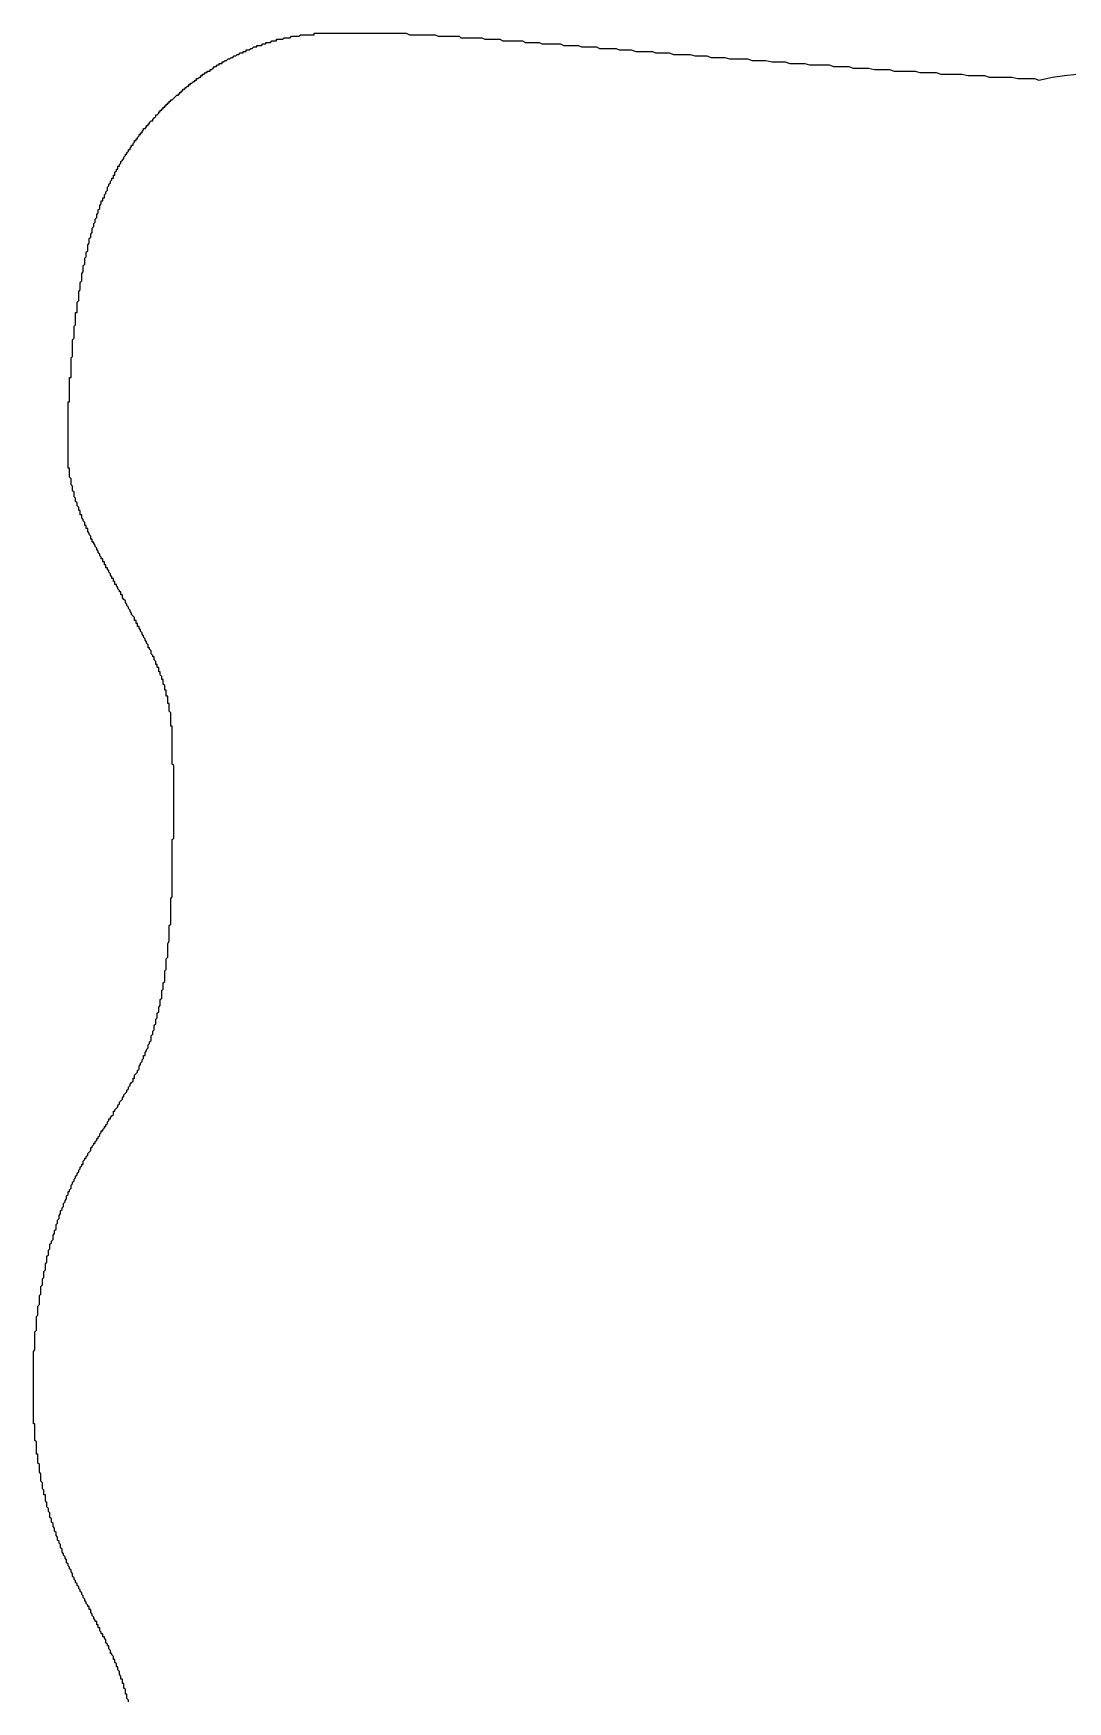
# Model space of a CAD drawing. Header units: millimetres. Extents: x 35 to 605, y 64 to 964.
# Drawn here: x 303.66 to 310.51, y 618.26 to 629.31 of the extents above; entities that cross this region are included whole.
import ezdxf

# ---------------------------------------------------------------- set-up
doc = ezdxf.new("R2010")
doc.units = ezdxf.units.MM

msp = doc.modelspace()

# ---------------------------------------------------------------- linework, layer by layer
for points in [[(304.287, 618.258, 0), (304.287, 618.268, 0), (304.277, 618.278, 0), (304.277, 618.278, 0), (304.277, 618.288, 0), (304.277, 618.288, 0), (304.277, 618.298, 0), (304.277, 618.308, 0), (304.267, 618.308, 0), (304.267, 618.318, 0), (304.267, 618.328, 0), (304.267, 618.328, 0), (304.267, 618.338, 0), (304.257, 618.348, 0), (304.257, 618.348, 0), (304.257, 618.358, 0), (304.257, 618.358, 0), (304.257, 618.368, 0), (304.257, 618.378, 0), (304.247, 618.378, 0), (304.247, 618.388, 0), (304.247, 618.398, 0), (304.247, 618.398, 0), (304.247, 618.408, 0), (304.237, 618.408, 0), (304.237, 618.418, 0), (304.237, 618.428, 0), (304.237, 618.428, 0), (304.227, 618.438, 0), (304.227, 618.438, 0), (304.227, 618.448, 0), (304.227, 618.458, 0), (304.227, 618.458, 0), (304.217, 618.468, 0), (304.217, 618.478, 0), (304.217, 618.478, 0), (304.217, 618.488, 0), (304.207, 618.488, 0), (304.207, 618.498, 0), (304.207, 618.508, 0), (304.207, 618.508, 0), (304.197, 618.518, 0), (304.197, 618.518, 0), (304.197, 618.528, 0), (304.197, 618.538, 0), (304.187, 618.538, 0), (304.187, 618.548, 0), (304.187, 618.548, 0), (304.187, 618.558, 0), (304.177, 618.568, 0), (304.177, 618.568, 0), (304.177, 618.578, 0), (304.167, 618.578, 0), (304.167, 618.588, 0), (304.167, 618.598, 0), (304.167, 618.598, 0), (304.157, 618.608, 0), (304.157, 618.608, 0), (304.157, 618.618, 0), (304.157, 618.628, 0), (304.147, 618.628, 0), (304.147, 618.638, 0), (304.147, 618.638, 0), (304.137, 618.648, 0), (304.137, 618.658, 0), (304.137, 618.658, 0), (304.137, 618.668, 0), (304.127, 618.678, 0), (304.127, 618.678, 0), (304.127, 618.688, 0), (304.117, 618.688, 0), (304.117, 618.698, 0), (304.117, 618.708, 0), (304.107, 618.708, 0), (304.107, 618.718, 0), (304.107, 618.718, 0), (304.097, 618.728, 0), (304.097, 618.738, 0), (304.097, 618.738, 0), (304.097, 618.748, 0), (304.087, 618.748, 0), (304.087, 618.758, 0), (304.087, 618.768, 0), (304.077, 618.768, 0), (304.077, 618.778, 0), (304.077, 618.788, 0), (304.067, 618.788, 0), (304.067, 618.798, 0), (304.067, 618.798, 0), (304.057, 618.808, 0), (304.057, 618.818, 0), (304.057, 618.818, 0), (304.047, 618.828, 0), (304.047, 618.838, 0), (304.047, 618.838, 0), (304.037, 618.848, 0), (304.037, 618.848, 0), (304.037, 618.858, 0), (304.037, 618.868, 0), (304.027, 618.868, 0), (304.027, 618.878, 0), (304.027, 618.888, 0), (304.017, 618.888, 0), (304.017, 618.898, 0), (304.017, 618.898, 0), (304.007, 618.908, 0), (304.007, 618.918, 0), (304.007, 618.918, 0), (303.997, 618.928, 0), (303.997, 618.938, 0), (303.997, 618.938, 0), (303.987, 618.948, 0), (303.987, 618.958, 0), (303.987, 618.958, 0), (303.977, 618.968, 0), (303.977, 618.978, 0), (303.977, 618.978, 0), (303.967, 618.988, 0), (303.967, 618.988, 0), (303.967, 618.998, 0), (303.957, 619.008, 0), (303.957, 619.008, 0), (303.957, 619.018, 0), (303.947, 619.028, 0), (303.947, 619.028, 0), (303.947, 619.038, 0), (303.937, 619.048, 0), (303.937, 619.048, 0), (303.937, 619.058, 0), (303.927, 619.068, 0), (303.927, 619.068, 0), (303.927, 619.078, 0), (303.917, 619.088, 0), (303.917, 619.088, 0), (303.917, 619.098, 0), (303.917, 619.108, 0), (303.907, 619.118, 0), (303.907, 619.118, 0), (303.907, 619.128, 0), (303.897, 619.138, 0), (303.897, 619.138, 0), (303.897, 619.148, 0), (303.887, 619.158, 0), (303.887, 619.158, 0), (303.887, 619.168, 0), (303.877, 619.178, 0), (303.877, 619.178, 0), (303.877, 619.188, 0), (303.877, 619.198, 0), (303.867, 619.208, 0), (303.867, 619.208, 0), (303.867, 619.218, 0), (303.857, 619.228, 0), (303.857, 619.228, 0), (303.857, 619.238, 0), (303.847, 619.248, 0), (303.847, 619.258, 0), (303.847, 619.258, 0), (303.847, 619.268, 0), (303.837, 619.278, 0), (303.837, 619.278, 0), (303.837, 619.288, 0), (303.837, 619.298, 0), (303.827, 619.308, 0), (303.827, 619.308, 0), (303.827, 619.318, 0), (303.817, 619.328, 0), (303.817, 619.338, 0), (303.817, 619.338, 0), (303.817, 619.348, 0), (303.807, 619.358, 0), (303.807, 619.368, 0), (303.807, 619.368, 0), (303.807, 619.378, 0), (303.797, 619.388, 0), (303.797, 619.388, 0), (303.797, 619.398, 0), (303.797, 619.408, 0), (303.787, 619.418, 0), (303.787, 619.418, 0), (303.787, 619.428, 0), (303.787, 619.438, 0), (303.777, 619.448, 0), (303.777, 619.448, 0), (303.777, 619.458, 0), (303.777, 619.468, 0), (303.767, 619.478, 0), (303.767, 619.488, 0), (303.767, 619.488, 0), (303.767, 619.498, 0), (303.767, 619.508, 0), (303.757, 619.518, 0), (303.757, 619.518, 0), (303.757, 619.528, 0), (303.757, 619.538, 0), (303.747, 619.548, 0), (303.747, 619.548, 0), (303.747, 619.558, 0), (303.747, 619.568, 0), (303.747, 619.578, 0), (303.737, 619.588, 0), (303.737, 619.588, 0), (303.737, 619.598, 0), (303.737, 619.608, 0), (303.737, 619.618, 0), (303.737, 619.628, 0), (303.727, 619.628, 0), (303.727, 619.638, 0), (303.727, 619.648, 0), (303.727, 619.658, 0), (303.727, 619.658, 0), (303.717, 619.668, 0), (303.717, 619.678, 0), (303.717, 619.688, 0), (303.717, 619.698, 0), (303.717, 619.708, 0), (303.717, 619.708, 0), (303.707, 619.718, 0), (303.707, 619.728, 0), (303.707, 619.738, 0), (303.707, 619.748, 0), (303.707, 619.748, 0), (303.707, 619.758, 0), (303.707, 619.768, 0), (303.697, 619.778, 0), (303.697, 619.788, 0), (303.697, 619.788, 0), (303.697, 619.798, 0), (303.697, 619.808, 0), (303.697, 619.818, 0), (303.697, 619.828, 0), (303.687, 619.838, 0), (303.687, 619.838, 0), (303.687, 619.848, 0), (303.687, 619.858, 0), (303.687, 619.868, 0), (303.687, 619.878, 0), (303.687, 619.888, 0), (303.687, 619.898, 0), (303.677, 619.898, 0), (303.677, 619.908, 0), (303.677, 619.918, 0), (303.677, 619.928, 0), (303.677, 619.938, 0), (303.677, 619.948, 0), (303.677, 619.958, 0), (303.677, 619.958, 0), (303.677, 619.968, 0), (303.677, 619.978, 0), (303.667, 619.988, 0), (303.667, 619.998, 0), (303.667, 620.008, 0), (303.667, 620.018, 0), (303.667, 620.018, 0), (303.667, 620.028, 0), (303.667, 620.038, 0), (303.667, 620.048, 0), (303.667, 620.058, 0), (303.667, 620.068, 0), (303.667, 620.078, 0), (303.667, 620.088, 0), (303.667, 620.098, 0), (303.657, 620.098, 0), (303.657, 620.108, 0), (303.657, 620.118, 0), (303.657, 620.128, 0), (303.657, 620.138, 0), (303.657, 620.148, 0), (303.657, 620.158, 0), (303.657, 620.168, 0), (303.657, 620.178, 0), (303.657, 620.188, 0), (303.657, 620.188, 0), (303.657, 620.198, 0), (303.657, 620.208, 0), (303.657, 620.218, 0), (303.657, 620.228, 0), (303.657, 620.238, 0), (303.657, 620.248, 0), (303.657, 620.258, 0), (303.657, 620.268, 0), (303.657, 620.278, 0), (303.657, 620.288, 0), (303.657, 620.298, 0), (303.657, 620.308, 0), (303.657, 620.318, 0), (303.657, 620.318, 0), (303.657, 620.328, 0), (303.657, 620.338, 0), (303.657, 620.348, 0), (303.657, 620.358, 0), (303.657, 620.368, 0), (303.657, 620.378, 0), (303.657, 620.388, 0), (303.657, 620.398, 0), (303.657, 620.408, 0), (303.657, 620.418, 0), (303.657, 620.428, 0), (303.657, 620.438, 0), (303.657, 620.448, 0), (303.657, 620.458, 0), (303.657, 620.468, 0), (303.657, 620.478, 0), (303.657, 620.488, 0), (303.657, 620.498, 0), (303.657, 620.508, 0), (303.657, 620.518, 0), (303.657, 620.528, 0), (303.657, 620.538, 0), (303.657, 620.548, 0), (303.657, 620.558, 0), (303.657, 620.568, 0), (303.657, 620.578, 0), (303.667, 620.588, 0), (303.667, 620.598, 0), (303.667, 620.608, 0), (303.667, 620.618, 0), (303.667, 620.628, 0), (303.667, 620.638, 0), (303.667, 620.648, 0), (303.667, 620.658, 0), (303.667, 620.668, 0), (303.667, 620.678, 0), (303.667, 620.688, 0), (303.667, 620.698, 0), (303.667, 620.708, 0), (303.677, 620.718, 0), (303.677, 620.728, 0), (303.677, 620.738, 0), (303.677, 620.748, 0), (303.677, 620.758, 0), (303.677, 620.768, 0), (303.677, 620.778, 0), (303.677, 620.788, 0), (303.677, 620.798, 0), (303.677, 620.808, 0), (303.687, 620.818, 0), (303.687, 620.828, 0), (303.687, 620.838, 0), (303.687, 620.848, 0), (303.687, 620.858, 0), (303.687, 620.868, 0), (303.687, 620.878, 0), (303.697, 620.888, 0), (303.697, 620.898, 0), (303.697, 620.908, 0), (303.697, 620.918, 0), (303.697, 620.928, 0), (303.697, 620.938, 0), (303.697, 620.948, 0), (303.707, 620.958, 0), (303.707, 620.968, 0), (303.707, 620.978, 0), (303.707, 620.988, 0), (303.707, 620.998, 0), (303.707, 621.008, 0), (303.717, 621.018, 0), (303.717, 621.028, 0), (303.717, 621.038, 0), (303.717, 621.048, 0), (303.717, 621.058, 0), (303.727, 621.068, 0), (303.727, 621.078, 0), (303.727, 621.088, 0), (303.727, 621.098, 0), (303.727, 621.108, 0), (303.737, 621.118, 0), (303.737, 621.128, 0), (303.737, 621.138, 0), (303.737, 621.148, 0), (303.737, 621.158, 0), (303.747, 621.168, 0), (303.747, 621.178, 0), (303.747, 621.188, 0), (303.747, 621.198, 0), (303.747, 621.208, 0), (303.757, 621.218, 0), (303.757, 621.228, 0), (303.757, 621.238, 0), (303.757, 621.248, 0), (303.767, 621.258, 0), (303.767, 621.268, 0), (303.767, 621.278, 0), (303.767, 621.288, 0), (303.777, 621.298, 0), (303.777, 621.308, 0), (303.777, 621.308, 0), (303.787, 621.318, 0), (303.787, 621.328, 0), (303.787, 621.338, 0), (303.787, 621.348, 0), (303.797, 621.358, 0), (303.797, 621.368, 0), (303.797, 621.378, 0), (303.807, 621.388, 0), (303.807, 621.398, 0), (303.807, 621.408, 0), (303.807, 621.418, 0), (303.817, 621.428, 0), (303.817, 621.438, 0), (303.817, 621.448, 0), (303.827, 621.458, 0), (303.827, 621.468, 0), (303.827, 621.478, 0), (303.837, 621.488, 0), (303.837, 621.498, 0), (303.837, 621.508, 0), (303.847, 621.518, 0), (303.847, 621.528, 0), (303.847, 621.528, 0), (303.857, 621.538, 0), (303.857, 621.548, 0), (303.857, 621.558, 0), (303.867, 621.568, 0), (303.867, 621.578, 0), (303.877, 621.588, 0), (303.877, 621.598, 0), (303.877, 621.608, 0), (303.887, 621.618, 0), (303.887, 621.628, 0), (303.887, 621.638, 0), (303.897, 621.638, 0), (303.897, 621.648, 0), (303.907, 621.658, 0), (303.907, 621.668, 0), (303.907, 621.678, 0), (303.917, 621.688, 0), (303.917, 621.698, 0), (303.927, 621.708, 0), (303.927, 621.718, 0), (303.927, 621.718, 0), (303.937, 621.728, 0), (303.937, 621.738, 0), (303.947, 621.748, 0), (303.947, 621.758, 0), (303.957, 621.768, 0), (303.957, 621.768, 0), (303.957, 621.778, 0), (303.967, 621.788, 0), (303.967, 621.798, 0), (303.977, 621.808, 0), (303.977, 621.818, 0), (303.987, 621.818, 0), (303.987, 621.828, 0), (303.987, 621.838, 0), (303.997, 621.848, 0), (303.997, 621.858, 0), (304.007, 621.858, 0), (304.007, 621.868, 0), (304.017, 621.878, 0), (304.017, 621.888, 0), (304.027, 621.898, 0), (304.027, 621.898, 0), (304.037, 621.908, 0), (304.037, 621.918, 0), (304.037, 621.928, 0), (304.047, 621.928, 0), (304.047, 621.938, 0), (304.057, 621.948, 0), (304.057, 621.958, 0), (304.067, 621.958, 0), (304.067, 621.968, 0), (304.077, 621.978, 0), (304.077, 621.988, 0), (304.087, 621.988, 0), (304.087, 621.998, 0), (304.097, 622.008, 0), (304.097, 622.018, 0), (304.097, 622.018, 0), (304.107, 622.028, 0), (304.107, 622.038, 0), (304.117, 622.038, 0), (304.117, 622.048, 0), (304.127, 622.058, 0), (304.127, 622.068, 0), (304.137, 622.068, 0), (304.137, 622.078, 0), (304.147, 622.088, 0), (304.147, 622.098, 0), (304.147, 622.098, 0), (304.157, 622.108, 0), (304.157, 622.118, 0), (304.167, 622.118, 0), (304.167, 622.128, 0), (304.177, 622.138, 0), (304.177, 622.138, 0), (304.187, 622.148, 0), (304.187, 622.158, 0), (304.187, 622.168, 0), (304.197, 622.168, 0), (304.197, 622.178, 0), (304.207, 622.188, 0), (304.207, 622.188, 0), (304.217, 622.198, 0), (304.217, 622.208, 0), (304.227, 622.218, 0), (304.227, 622.218, 0), (304.227, 622.228, 0), (304.237, 622.238, 0), (304.237, 622.238, 0), (304.247, 622.248, 0), (304.247, 622.258, 0), (304.247, 622.258, 0), (304.257, 622.268, 0), (304.257, 622.278, 0), (304.267, 622.288, 0), (304.267, 622.288, 0), (304.277, 622.298, 0), (304.277, 622.308, 0), (304.277, 622.308, 0), (304.287, 622.318, 0), (304.287, 622.328, 0), (304.297, 622.338, 0), (304.297, 622.338, 0), (304.297, 622.348, 0), (304.307, 622.358, 0), (304.307, 622.358, 0), (304.317, 622.368, 0), (304.317, 622.378, 0), (304.317, 622.388, 0), (304.327, 622.388, 0), (304.327, 622.398, 0), (304.327, 622.408, 0), (304.337, 622.418, 0), (304.337, 622.418, 0), (304.347, 622.428, 0), (304.347, 622.438, 0), (304.347, 622.438, 0), (304.357, 622.448, 0), (304.357, 622.458, 0), (304.357, 622.468, 0), (304.367, 622.478, 0), (304.367, 622.478, 0), (304.367, 622.488, 0), (304.377, 622.498, 0), (304.377, 622.508, 0), (304.377, 622.508, 0), (304.387, 622.518, 0), (304.387, 622.528, 0), (304.387, 622.538, 0), (304.397, 622.538, 0), (304.397, 622.548, 0), (304.397, 622.558, 0), (304.407, 622.568, 0), (304.407, 622.578, 0), (304.407, 622.578, 0), (304.417, 622.588, 0), (304.417, 622.598, 0), (304.417, 622.608, 0), (304.427, 622.618, 0), (304.427, 622.628, 0), (304.427, 622.628, 0), (304.437, 622.638, 0), (304.437, 622.648, 0), (304.437, 622.658, 0), (304.437, 622.668, 0), (304.447, 622.678, 0), (304.447, 622.688, 0), (304.447, 622.688, 0), (304.447, 622.698, 0), (304.457, 622.708, 0), (304.457, 622.718, 0), (304.457, 622.728, 0), (304.457, 622.738, 0), (304.467, 622.748, 0), (304.467, 622.758, 0), (304.467, 622.768, 0), (304.467, 622.778, 0), (304.477, 622.788, 0), (304.477, 622.798, 0), (304.477, 622.808, 0), (304.477, 622.818, 0), (304.487, 622.828, 0), (304.487, 622.838, 0), (304.487, 622.848, 0), (304.487, 622.858, 0), (304.497, 622.868, 0), (304.497, 622.878, 0), (304.497, 622.888, 0), (304.497, 622.898, 0), (304.497, 622.908, 0), (304.507, 622.918, 0), (304.507, 622.928, 0), (304.507, 622.938, 0), (304.507, 622.948, 0), (304.507, 622.958, 0), (304.507, 622.968, 0), (304.517, 622.978, 0), (304.517, 622.988, 0), (304.517, 622.998, 0), (304.517, 623.008, 0), (304.517, 623.018, 0), (304.527, 623.028, 0), (304.527, 623.038, 0), (304.527, 623.058, 0), (304.527, 623.068, 0), (304.527, 623.078, 0), (304.527, 623.088, 0), (304.527, 623.098, 0), (304.537, 623.108, 0), (304.537, 623.118, 0), (304.537, 623.128, 0), (304.537, 623.148, 0), (304.537, 623.158, 0), (304.537, 623.168, 0), (304.537, 623.178, 0), (304.547, 623.188, 0), (304.547, 623.198, 0), (304.547, 623.208, 0), (304.547, 623.228, 0), (304.547, 623.238, 0), (304.547, 623.248, 0), (304.547, 623.258, 0), (304.547, 623.268, 0), (304.547, 623.278, 0), (304.557, 623.298, 0), (304.557, 623.308, 0), (304.557, 623.318, 0), (304.557, 623.328, 0), (304.557, 623.338, 0), (304.557, 623.348, 0), (304.557, 623.368, 0), (304.557, 623.378, 0), (304.557, 623.388, 0), (304.557, 623.398, 0), (304.567, 623.408, 0), (304.567, 623.418, 0), (304.567, 623.438, 0), (304.567, 623.448, 0), (304.567, 623.458, 0), (304.567, 623.468, 0), (304.567, 623.478, 0), (304.567, 623.498, 0), (304.567, 623.508, 0), (304.567, 623.518, 0), (304.567, 623.528, 0), (304.567, 623.538, 0), (304.567, 623.558, 0), (304.567, 623.568, 0), (304.567, 623.578, 0), (304.577, 623.588, 0), (304.577, 623.598, 0), (304.577, 623.608, 0), (304.577, 623.628, 0), (304.577, 623.638, 0), (304.577, 623.648, 0), (304.577, 623.658, 0), (304.577, 623.668, 0), (304.577, 623.688, 0), (304.577, 623.698, 0), (304.577, 623.708, 0), (304.577, 623.718, 0), (304.577, 623.728, 0), (304.577, 623.738, 0), (304.577, 623.758, 0), (304.577, 623.768, 0), (304.577, 623.778, 0), (304.577, 623.788, 0), (304.577, 623.798, 0), (304.577, 623.808, 0), (304.577, 623.818, 0), (304.577, 623.838, 0), (304.577, 623.848, 0), (304.577, 623.858, 0), (304.577, 623.868, 0), (304.577, 623.878, 0), (304.577, 623.888, 0), (304.577, 623.898, 0), (304.577, 623.918, 0), (304.577, 623.928, 0), (304.577, 623.938, 0), (304.577, 623.948, 0), (304.577, 623.958, 0), (304.577, 623.968, 0), (304.587, 623.978, 0), (304.587, 623.988, 0), (304.587, 623.998, 0), (304.587, 624.018, 0), (304.587, 624.028, 0), (304.587, 624.038, 0), (304.587, 624.048, 0), (304.587, 624.058, 0), (304.587, 624.068, 0), (304.587, 624.078, 0), (304.587, 624.088, 0), (304.587, 624.098, 0), (304.587, 624.108, 0), (304.587, 624.118, 0), (304.587, 624.128, 0), (304.587, 624.138, 0), (304.587, 624.148, 0), (304.587, 624.158, 0), (304.587, 624.168, 0), (304.587, 624.178, 0), (304.587, 624.188, 0), (304.587, 624.198, 0), (304.587, 624.208, 0), (304.587, 624.218, 0), (304.587, 624.228, 0), (304.587, 624.238, 0), (304.587, 624.248, 0), (304.587, 624.258, 0), (304.587, 624.268, 0), (304.587, 624.278, 0), (304.587, 624.288, 0), (304.587, 624.298, 0), (304.587, 624.308, 0), (304.587, 624.318, 0), (304.587, 624.318, 0), (304.587, 624.328, 0), (304.587, 624.338, 0), (304.587, 624.348, 0), (304.587, 624.358, 0), (304.587, 624.368, 0), (304.587, 624.378, 0), (304.587, 624.388, 0), (304.587, 624.388, 0), (304.587, 624.398, 0), (304.587, 624.408, 0), (304.587, 624.418, 0), (304.587, 624.428, 0), (304.587, 624.428, 0), (304.587, 624.438, 0), (304.587, 624.448, 0), (304.587, 624.458, 0), (304.577, 624.468, 0), (304.577, 624.468, 0), (304.577, 624.478, 0), (304.577, 624.488, 0), (304.577, 624.498, 0), (304.577, 624.498, 0), (304.577, 624.508, 0), (304.577, 624.518, 0), (304.577, 624.528, 0), (304.577, 624.528, 0), (304.577, 624.538, 0), (304.577, 624.548, 0), (304.577, 624.558, 0), (304.577, 624.558, 0), (304.577, 624.568, 0), (304.577, 624.578, 0), (304.577, 624.578, 0), (304.577, 624.588, 0), (304.577, 624.598, 0), (304.577, 624.598, 0), (304.577, 624.608, 0), (304.577, 624.618, 0), (304.577, 624.618, 0), (304.577, 624.628, 0), (304.577, 624.638, 0), (304.577, 624.638, 0), (304.577, 624.648, 0), (304.577, 624.648, 0), (304.577, 624.658, 0), (304.577, 624.668, 0), (304.577, 624.668, 0), (304.577, 624.678, 0), (304.577, 624.688, 0), (304.577, 624.688, 0), (304.577, 624.698, 0), (304.577, 624.698, 0), (304.577, 624.708, 0), (304.577, 624.718, 0), (304.567, 624.718, 0), (304.567, 624.728, 0), (304.567, 624.728, 0), (304.567, 624.738, 0), (304.567, 624.738, 0), (304.567, 624.748, 0), (304.567, 624.758, 0), (304.567, 624.758, 0), (304.567, 624.768, 0), (304.567, 624.768, 0), (304.567, 624.778, 0), (304.567, 624.778, 0), (304.567, 624.788, 0), (304.567, 624.788, 0), (304.567, 624.798, 0), (304.567, 624.808, 0), (304.567, 624.808, 0), (304.557, 624.818, 0), (304.557, 624.818, 0), (304.557, 624.828, 0), (304.557, 624.828, 0), (304.557, 624.838, 0), (304.557, 624.838, 0), (304.557, 624.848, 0), (304.557, 624.848, 0), (304.557, 624.858, 0), (304.557, 624.858, 0), (304.557, 624.868, 0), (304.547, 624.868, 0), (304.547, 624.878, 0), (304.547, 624.878, 0), (304.547, 624.888, 0), (304.547, 624.888, 0), (304.547, 624.898, 0), (304.547, 624.898, 0), (304.547, 624.908, 0), (304.547, 624.908, 0), (304.547, 624.918, 0), (304.537, 624.918, 0), (304.537, 624.928, 0), (304.537, 624.928, 0), (304.537, 624.938, 0), (304.537, 624.938, 0), (304.537, 624.948, 0), (304.537, 624.948, 0), (304.537, 624.958, 0), (304.527, 624.958, 0), (304.527, 624.968, 0), (304.527, 624.968, 0), (304.527, 624.978, 0), (304.527, 624.978, 0), (304.527, 624.988, 0), (304.527, 624.988, 0), (304.517, 624.998, 0), (304.517, 624.998, 0), (304.517, 625.008, 0), (304.517, 625.008, 0), (304.517, 625.018, 0), (304.517, 625.028, 0), (304.507, 625.028, 0), (304.507, 625.038, 0), (304.507, 625.038, 0), (304.507, 625.048, 0), (304.507, 625.048, 0), (304.497, 625.058, 0), (304.497, 625.058, 0), (304.497, 625.068, 0), (304.497, 625.068, 0), (304.497, 625.078, 0), (304.487, 625.078, 0), (304.487, 625.088, 0), (304.487, 625.088, 0), (304.487, 625.098, 0), (304.487, 625.108, 0), (304.477, 625.108, 0), (304.477, 625.118, 0), (304.477, 625.118, 0), (304.477, 625.128, 0), (304.467, 625.128, 0), (304.467, 625.138, 0), (304.467, 625.148, 0), (304.467, 625.148, 0), (304.457, 625.158, 0), (304.457, 625.158, 0), (304.457, 625.168, 0), (304.457, 625.178, 0), (304.447, 625.178, 0), (304.447, 625.188, 0), (304.447, 625.188, 0), (304.437, 625.198, 0), (304.437, 625.208, 0), (304.437, 625.208, 0), (304.437, 625.218, 0), (304.427, 625.228, 0), (304.427, 625.228, 0), (304.427, 625.238, 0), (304.417, 625.238, 0), (304.417, 625.248, 0), (304.417, 625.258, 0), (304.417, 625.258, 0), (304.407, 625.268, 0), (304.407, 625.278, 0), (304.407, 625.278, 0), (304.397, 625.288, 0), (304.397, 625.298, 0), (304.397, 625.298, 0), (304.387, 625.308, 0), (304.387, 625.318, 0), (304.387, 625.318, 0), (304.377, 625.328, 0), (304.377, 625.338, 0), (304.377, 625.338, 0), (304.367, 625.348, 0), (304.367, 625.358, 0), (304.367, 625.358, 0), (304.357, 625.368, 0), (304.357, 625.378, 0), (304.347, 625.378, 0), (304.347, 625.388, 0), (304.347, 625.398, 0), (304.337, 625.398, 0), (304.337, 625.408, 0), (304.337, 625.418, 0), (304.327, 625.418, 0), (304.327, 625.428, 0), (304.327, 625.438, 0), (304.317, 625.448, 0), (304.317, 625.448, 0), (304.307, 625.458, 0), (304.307, 625.468, 0), (304.307, 625.468, 0), (304.297, 625.478, 0), (304.297, 625.488, 0), (304.297, 625.488, 0), (304.287, 625.498, 0), (304.287, 625.508, 0), (304.277, 625.518, 0), (304.277, 625.518, 0), (304.277, 625.528, 0), (304.267, 625.538, 0), (304.267, 625.538, 0), (304.267, 625.548, 0), (304.257, 625.558, 0), (304.257, 625.558, 0), (304.247, 625.568, 0), (304.247, 625.578, 0), (304.247, 625.588, 0), (304.237, 625.588, 0), (304.237, 625.598, 0), (304.237, 625.608, 0), (304.227, 625.608, 0), (304.227, 625.618, 0), (304.217, 625.628, 0), (304.217, 625.628, 0), (304.217, 625.638, 0), (304.207, 625.648, 0), (304.207, 625.658, 0), (304.197, 625.658, 0), (304.197, 625.668, 0), (304.197, 625.678, 0), (304.187, 625.678, 0), (304.187, 625.688, 0), (304.187, 625.698, 0), (304.177, 625.698, 0), (304.177, 625.708, 0), (304.167, 625.718, 0), (304.167, 625.718, 0), (304.167, 625.728, 0), (304.157, 625.738, 0), (304.157, 625.738, 0), (304.157, 625.748, 0), (304.147, 625.758, 0), (304.147, 625.768, 0), (304.137, 625.768, 0), (304.137, 625.778, 0), (304.137, 625.788, 0), (304.127, 625.788, 0), (304.127, 625.798, 0), (304.127, 625.808, 0), (304.117, 625.808, 0), (304.117, 625.818, 0), (304.117, 625.828, 0), (304.107, 625.828, 0), (304.107, 625.838, 0), (304.097, 625.848, 0), (304.097, 625.848, 0), (304.097, 625.858, 0), (304.087, 625.868, 0), (304.087, 625.868, 0), (304.087, 625.878, 0), (304.077, 625.888, 0), (304.077, 625.888, 0), (304.077, 625.898, 0), (304.067, 625.908, 0), (304.067, 625.908, 0), (304.067, 625.918, 0), (304.057, 625.928, 0), (304.057, 625.928, 0), (304.057, 625.938, 0), (304.047, 625.938, 0), (304.047, 625.948, 0), (304.047, 625.958, 0), (304.037, 625.958, 0), (304.037, 625.968, 0), (304.037, 625.978, 0), (304.037, 625.978, 0), (304.027, 625.988, 0), (304.027, 625.998, 0), (304.027, 625.998, 0), (304.017, 626.008, 0), (304.017, 626.008, 0), (304.017, 626.018, 0), (304.017, 626.028, 0), (304.007, 626.028, 0), (304.007, 626.038, 0), (304.007, 626.048, 0), (303.997, 626.048, 0), (303.997, 626.058, 0), (303.997, 626.058, 0), (303.997, 626.068, 0), (303.987, 626.078, 0), (303.987, 626.078, 0), (303.987, 626.088, 0), (303.987, 626.088, 0), (303.977, 626.098, 0), (303.977, 626.108, 0), (303.977, 626.108, 0), (303.977, 626.118, 0), (303.967, 626.118, 0), (303.967, 626.128, 0), (303.967, 626.138, 0), (303.967, 626.138, 0), (303.967, 626.148, 0), (303.957, 626.148, 0), (303.957, 626.158, 0), (303.957, 626.158, 0), (303.957, 626.168, 0), (303.947, 626.178, 0), (303.947, 626.178, 0), (303.947, 626.188, 0), (303.947, 626.188, 0), (303.947, 626.198, 0), (303.947, 626.198, 0), (303.937, 626.208, 0), (303.937, 626.218, 0), (303.937, 626.218, 0), (303.937, 626.228, 0), (303.937, 626.228, 0), (303.927, 626.238, 0), (303.927, 626.238, 0), (303.927, 626.248, 0), (303.927, 626.258, 0), (303.927, 626.258, 0), (303.927, 626.268, 0), (303.927, 626.268, 0), (303.917, 626.278, 0), (303.917, 626.278, 0), (303.917, 626.288, 0), (303.917, 626.288, 0), (303.917, 626.298, 0), (303.917, 626.308, 0), (303.917, 626.308, 0), (303.907, 626.318, 0), (303.907, 626.318, 0), (303.907, 626.328, 0), (303.907, 626.328, 0), (303.907, 626.338, 0), (303.907, 626.338, 0), (303.907, 626.348, 0), (303.907, 626.358, 0), (303.907, 626.358, 0), (303.897, 626.368, 0), (303.897, 626.368, 0), (303.897, 626.378, 0), (303.897, 626.378, 0), (303.897, 626.388, 0), (303.897, 626.388, 0), (303.897, 626.398, 0), (303.897, 626.408, 0), (303.897, 626.408, 0), (303.897, 626.418, 0), (303.897, 626.418, 0), (303.897, 626.428, 0), (303.887, 626.428, 0), (303.887, 626.438, 0), (303.887, 626.438, 0), (303.887, 626.448, 0), (303.887, 626.448, 0), (303.887, 626.458, 0), (303.887, 626.468, 0), (303.887, 626.468, 0), (303.887, 626.478, 0), (303.887, 626.478, 0), (303.887, 626.488, 0), (303.887, 626.488, 0), (303.887, 626.498, 0), (303.887, 626.498, 0), (303.887, 626.508, 0), (303.887, 626.518, 0), (303.887, 626.518, 0), (303.887, 626.528, 0), (303.887, 626.528, 0), (303.887, 626.538, 0), (303.887, 626.538, 0), (303.887, 626.548, 0), (303.887, 626.548, 0), (303.887, 626.558, 0), (303.887, 626.568, 0), (303.887, 626.568, 0), (303.887, 626.578, 0), (303.887, 626.578, 0), (303.887, 626.588, 0), (303.887, 626.588, 0), (303.887, 626.598, 0), (303.887, 626.598, 0), (303.887, 626.608, 0), (303.887, 626.618, 0), (303.887, 626.618, 0), (303.887, 626.628, 0), (303.887, 626.628, 0), (303.887, 626.638, 0), (303.887, 626.638, 0), (303.887, 626.648, 0), (303.887, 626.658, 0), (303.887, 626.658, 0), (303.887, 626.668, 0), (303.887, 626.668, 0), (303.887, 626.678, 0), (303.887, 626.678, 0), (303.887, 626.688, 0), (303.887, 626.698, 0), (303.887, 626.698, 0), (303.887, 626.708, 0), (303.887, 626.708, 0), (303.887, 626.718, 0), (303.887, 626.728, 0), (303.887, 626.728, 0), (303.887, 626.738, 0), (303.887, 626.738, 0), (303.887, 626.748, 0), (303.887, 626.758, 0), (303.887, 626.758, 0), (303.887, 626.768, 0), (303.887, 626.778, 0), (303.887, 626.778, 0), (303.887, 626.788, 0), (303.887, 626.788, 0), (303.887, 626.798, 0), (303.887, 626.808, 0), (303.887, 626.808, 0), (303.887, 626.818, 0), (303.887, 626.828, 0), (303.887, 626.828, 0), (303.887, 626.838, 0), (303.887, 626.848, 0), (303.887, 626.848, 0), (303.887, 626.858, 0), (303.887, 626.868, 0), (303.897, 626.868, 0), (303.897, 626.878, 0), (303.897, 626.888, 0), (303.897, 626.888, 0), (303.897, 626.898, 0), (303.897, 626.908, 0), (303.897, 626.908, 0), (303.897, 626.918, 0), (303.897, 626.928, 0), (303.897, 626.938, 0), (303.897, 626.938, 0), (303.897, 626.948, 0), (303.897, 626.958, 0), (303.897, 626.968, 0), (303.897, 626.968, 0), (303.897, 626.978, 0), (303.897, 626.988, 0), (303.897, 626.998, 0), (303.897, 626.998, 0), (303.897, 627.008, 0), (303.897, 627.018, 0), (303.897, 627.028, 0), (303.907, 627.028, 0), (303.907, 627.038, 0), (303.907, 627.048, 0), (303.907, 627.058, 0), (303.907, 627.058, 0), (303.907, 627.068, 0), (303.907, 627.078, 0), (303.907, 627.088, 0), (303.907, 627.098, 0), (303.907, 627.098, 0), (303.907, 627.108, 0), (303.907, 627.118, 0), (303.907, 627.128, 0), (303.907, 627.138, 0), (303.907, 627.138, 0), (303.907, 627.148, 0), (303.907, 627.158, 0), (303.917, 627.168, 0), (303.917, 627.178, 0), (303.917, 627.188, 0), (303.917, 627.188, 0), (303.917, 627.198, 0), (303.917, 627.208, 0), (303.917, 627.218, 0), (303.917, 627.228, 0), (303.917, 627.228, 0), (303.917, 627.238, 0), (303.917, 627.248, 0), (303.917, 627.258, 0), (303.917, 627.268, 0), (303.917, 627.278, 0), (303.927, 627.288, 0), (303.927, 627.288, 0), (303.927, 627.298, 0), (303.927, 627.308, 0), (303.927, 627.318, 0), (303.927, 627.328, 0), (303.927, 627.338, 0), (303.927, 627.338, 0), (303.927, 627.348, 0), (303.927, 627.358, 0), (303.927, 627.368, 0), (303.937, 627.378, 0), (303.937, 627.388, 0), (303.937, 627.398, 0), (303.937, 627.398, 0), (303.937, 627.408, 0), (303.937, 627.418, 0), (303.937, 627.428, 0), (303.937, 627.438, 0), (303.937, 627.448, 0), (303.937, 627.458, 0), (303.947, 627.458, 0), (303.947, 627.468, 0), (303.947, 627.478, 0), (303.947, 627.488, 0), (303.947, 627.498, 0), (303.947, 627.508, 0), (303.947, 627.518, 0), (303.947, 627.528, 0), (303.947, 627.528, 0), (303.957, 627.538, 0), (303.957, 627.548, 0), (303.957, 627.558, 0), (303.957, 627.568, 0), (303.957, 627.578, 0), (303.957, 627.588, 0), (303.957, 627.588, 0), (303.957, 627.598, 0), (303.967, 627.608, 0), (303.967, 627.618, 0), (303.967, 627.628, 0), (303.967, 627.638, 0), (303.967, 627.648, 0), (303.967, 627.648, 0), (303.967, 627.658, 0), (303.977, 627.668, 0), (303.977, 627.678, 0), (303.977, 627.688, 0), (303.977, 627.698, 0), (303.977, 627.708, 0), (303.977, 627.708, 0), (303.977, 627.718, 0), (303.987, 627.728, 0), (303.987, 627.738, 0), (303.987, 627.748, 0), (303.987, 627.758, 0), (303.987, 627.758, 0), (303.987, 627.768, 0), (303.997, 627.778, 0), (303.997, 627.788, 0), (303.997, 627.798, 0), (303.997, 627.808, 0), (303.997, 627.808, 0), (303.997, 627.818, 0), (304.007, 627.828, 0), (304.007, 627.838, 0), (304.007, 627.848, 0), (304.007, 627.858, 0), (304.007, 627.858, 0), (304.017, 627.868, 0), (304.017, 627.878, 0), (304.017, 627.888, 0), (304.017, 627.898, 0), (304.017, 627.898, 0), (304.017, 627.908, 0), (304.027, 627.918, 0), (304.027, 627.928, 0), (304.027, 627.938, 0), (304.027, 627.938, 0), (304.027, 627.948, 0), (304.037, 627.958, 0), (304.037, 627.968, 0), (304.037, 627.978, 0), (304.037, 627.978, 0), (304.047, 627.988, 0), (304.047, 627.998, 0), (304.047, 628.008, 0), (304.047, 628.018, 0), (304.047, 628.018, 0), (304.057, 628.028, 0), (304.057, 628.038, 0), (304.057, 628.048, 0), (304.057, 628.048, 0), (304.067, 628.058, 0), (304.067, 628.068, 0), (304.067, 628.078, 0), (304.067, 628.078, 0), (304.077, 628.088, 0), (304.077, 628.098, 0), (304.077, 628.108, 0), (304.077, 628.108, 0), (304.087, 628.118, 0), (304.087, 628.128, 0), (304.087, 628.128, 0), (304.087, 628.138, 0), (304.097, 628.148, 0), (304.097, 628.158, 0), (304.097, 628.158, 0), (304.097, 628.168, 0), (304.107, 628.178, 0), (304.107, 628.178, 0), (304.107, 628.188, 0), (304.107, 628.198, 0), (304.117, 628.198, 0), (304.117, 628.208, 0), (304.117, 628.218, 0), (304.127, 628.218, 0), (304.127, 628.228, 0), (304.127, 628.238, 0), (304.127, 628.238, 0), (304.137, 628.248, 0), (304.137, 628.258, 0), (304.137, 628.258, 0), (304.147, 628.268, 0), (304.147, 628.278, 0), (304.147, 628.278, 0), (304.147, 628.288, 0), (304.157, 628.298, 0), (304.157, 628.298, 0), (304.157, 628.308, 0), (304.167, 628.318, 0), (304.167, 628.318, 0), (304.167, 628.328, 0), (304.177, 628.338, 0), (304.177, 628.338, 0), (304.177, 628.348, 0), (304.187, 628.348, 0), (304.187, 628.358, 0), (304.187, 628.368, 0), (304.197, 628.368, 0), (304.197, 628.378, 0), (304.197, 628.378, 0), (304.197, 628.388, 0), (304.207, 628.398, 0), (304.207, 628.398, 0), (304.207, 628.408, 0), (304.217, 628.408, 0), (304.217, 628.418, 0), (304.217, 628.428, 0), (304.227, 628.428, 0), (304.227, 628.438, 0), (304.227, 628.438, 0), (304.237, 628.448, 0), (304.237, 628.458, 0), (304.237, 628.458, 0), (304.247, 628.468, 0), (304.247, 628.468, 0), (304.257, 628.478, 0), (304.257, 628.478, 0), (304.257, 628.488, 0), (304.267, 628.498, 0), (304.267, 628.498, 0), (304.267, 628.508, 0), (304.277, 628.508, 0), (304.277, 628.518, 0), (304.277, 628.518, 0), (304.287, 628.528, 0), (304.287, 628.528, 0), (304.287, 628.538, 0), (304.297, 628.538, 0), (304.297, 628.548, 0), (304.297, 628.548, 0), (304.307, 628.558, 0), (304.307, 628.568, 0), (304.317, 628.568, 0), (304.317, 628.578, 0), (304.317, 628.578, 0), (304.327, 628.588, 0), (304.327, 628.588, 0), (304.327, 628.598, 0), (304.337, 628.598, 0), (304.337, 628.608, 0), (304.347, 628.608, 0), (304.347, 628.618, 0), (304.347, 628.618, 0), (304.357, 628.628, 0), (304.357, 628.628, 0), (304.357, 628.638, 0), (304.367, 628.638, 0), (304.367, 628.648, 0), (304.377, 628.648, 0), (304.377, 628.658, 0), (304.377, 628.658, 0), (304.387, 628.668, 0), (304.387, 628.668, 0), (304.387, 628.678, 0), (304.397, 628.678, 0), (304.397, 628.678, 0), (304.407, 628.688, 0), (304.407, 628.688, 0), (304.407, 628.698, 0), (304.417, 628.698, 0), (304.417, 628.708, 0), (304.427, 628.708, 0), (304.427, 628.718, 0), (304.427, 628.718, 0), (304.437, 628.728, 0), (304.437, 628.728, 0), (304.447, 628.728, 0), (304.447, 628.738, 0), (304.447, 628.738, 0), (304.457, 628.748, 0), (304.457, 628.748, 0), (304.467, 628.758, 0), (304.467, 628.758, 0), (304.467, 628.768, 0), (304.477, 628.768, 0), (304.477, 628.768, 0), (304.487, 628.778, 0), (304.487, 628.778, 0), (304.487, 628.788, 0), (304.497, 628.788, 0), (304.497, 628.798, 0), (304.507, 628.798, 0), (304.507, 628.798, 0), (304.507, 628.808, 0), (304.517, 628.808, 0), (304.517, 628.818, 0), (304.527, 628.818, 0), (304.527, 628.818, 0), (304.527, 628.828, 0), (304.537, 628.828, 0), (304.537, 628.838, 0), (304.547, 628.838, 0), (304.547, 628.848, 0), (304.557, 628.848, 0), (304.557, 628.848, 0), (304.557, 628.858, 0), (304.567, 628.858, 0), (304.567, 628.868, 0), (304.577, 628.868, 0), (304.577, 628.868, 0), (304.587, 628.878, 0), (304.587, 628.878, 0), (304.587, 628.878, 0), (304.597, 628.888, 0), (304.597, 628.888, 0), (304.607, 628.898, 0), (304.607, 628.898, 0), (304.617, 628.898, 0), (304.617, 628.908, 0), (304.617, 628.908, 0), (304.627, 628.908, 0), (304.627, 628.918, 0), (304.637, 628.918, 0), (304.637, 628.928, 0), (304.647, 628.928, 0), (304.647, 628.928, 0), (304.647, 628.938, 0), (304.657, 628.938, 0), (304.657, 628.938, 0), (304.667, 628.948, 0), (304.667, 628.948, 0), (304.677, 628.958, 0), (304.677, 628.958, 0), (304.687, 628.958, 0), (304.687, 628.968, 0), (304.687, 628.968, 0), (304.697, 628.968, 0), (304.697, 628.978, 0), (304.707, 628.978, 0), (304.707, 628.978, 0), (304.717, 628.988, 0), (304.717, 628.988, 0), (304.727, 628.988, 0), (304.727, 628.998, 0), (304.727, 628.998, 0), (304.737, 628.998, 0), (304.737, 629.008, 0), (304.747, 629.008, 0), (304.747, 629.008, 0), (304.757, 629.018, 0), (304.757, 629.018, 0), (304.767, 629.018, 0), (304.767, 629.028, 0), (304.777, 629.028, 0), (304.777, 629.028, 0), (304.777, 629.038, 0), (304.787, 629.038, 0), (304.787, 629.038, 0), (304.797, 629.048, 0), (304.797, 629.048, 0), (304.807, 629.048, 0), (304.807, 629.058, 0), (304.817, 629.058, 0), (304.817, 629.058, 0), (304.827, 629.058, 0), (304.827, 629.068, 0), (304.837, 629.068, 0), (304.837, 629.068, 0), (304.847, 629.078, 0), (304.847, 629.078, 0), (304.847, 629.078, 0), (304.857, 629.088, 0), (304.857, 629.088, 0), (304.867, 629.088, 0), (304.867, 629.088, 0), (304.877, 629.098, 0), (304.877, 629.098, 0), (304.887, 629.098, 0), (304.887, 629.108, 0), (304.897, 629.108, 0), (304.897, 629.108, 0), (304.907, 629.108, 0), (304.907, 629.118, 0), (304.917, 629.118, 0), (304.917, 629.118, 0), (304.927, 629.128, 0), (304.927, 629.128, 0), (304.937, 629.128, 0), (304.937, 629.128, 0), (304.947, 629.138, 0), (304.947, 629.138, 0), (304.957, 629.138, 0), (304.957, 629.138, 0), (304.967, 629.148, 0), (304.967, 629.148, 0), (304.977, 629.148, 0), (304.977, 629.148, 0), (304.987, 629.158, 0), (304.987, 629.158, 0), (304.997, 629.158, 0), (304.997, 629.158, 0), (305.007, 629.168, 0), (305.007, 629.168, 0), (305.017, 629.168, 0), (305.017, 629.168, 0), (305.027, 629.178, 0), (305.027, 629.178, 0), (305.037, 629.178, 0), (305.037, 629.178, 0), (305.047, 629.178, 0), (305.047, 629.188, 0), (305.057, 629.188, 0), (305.057, 629.188, 0), (305.067, 629.188, 0), (305.067, 629.198, 0), (305.077, 629.198, 0), (305.077, 629.198, 0), (305.087, 629.198, 0), (305.087, 629.198, 0), (305.097, 629.208, 0), (305.097, 629.208, 0), (305.107, 629.208, 0), (305.107, 629.208, 0), (305.117, 629.218, 0), (305.117, 629.218, 0), (305.127, 629.218, 0), (305.127, 629.218, 0), (305.137, 629.218, 0), (305.137, 629.228, 0), (305.147, 629.228, 0), (305.147, 629.228, 0), (305.157, 629.228, 0), (305.157, 629.228, 0), (305.167, 629.228, 0), (305.177, 629.238, 0), (305.177, 629.238, 0), (305.187, 629.238, 0), (305.187, 629.238, 0), (305.197, 629.238, 0), (305.197, 629.248, 0), (305.207, 629.248, 0), (305.207, 629.248, 0), (305.217, 629.248, 0), (305.227, 629.248, 0), (305.227, 629.248, 0), (305.237, 629.258, 0), (305.237, 629.258, 0), (305.247, 629.258, 0), (305.257, 629.258, 0), (305.257, 629.258, 0), (305.267, 629.258, 0), (305.267, 629.268, 0), (305.277, 629.268, 0), (305.287, 629.268, 0), (305.287, 629.268, 0), (305.297, 629.268, 0), (305.307, 629.268, 0), (305.307, 629.268, 0), (305.317, 629.278, 0), (305.327, 629.278, 0), (305.327, 629.278, 0), (305.337, 629.278, 0), (305.347, 629.278, 0), (305.347, 629.278, 0), (305.357, 629.278, 0), (305.367, 629.288, 0), (305.367, 629.288, 0), (305.377, 629.288, 0), (305.387, 629.288, 0), (305.387, 629.288, 0), (305.397, 629.288, 0), (305.407, 629.288, 0), (305.417, 629.288, 0), (305.417, 629.288, 0), (305.427, 629.298, 0), (305.437, 629.298, 0), (305.437, 629.298, 0), (305.447, 629.298, 0), (305.457, 629.298, 0), (305.467, 629.298, 0), (305.477, 629.298, 0), (305.477, 629.298, 0), (305.487, 629.298, 0), (305.497, 629.298, 0), (305.507, 629.298, 0), (305.517, 629.298, 0), (305.517, 629.308, 0), (305.527, 629.308, 0), (305.537, 629.308, 0), (305.547, 629.308, 0), (305.557, 629.308, 0), (305.567, 629.308, 0), (305.567, 629.308, 0), (305.577, 629.308, 0), (305.587, 629.308, 0), (305.597, 629.308, 0), (305.607, 629.308, 0), (305.617, 629.308, 0), (305.627, 629.308, 0), (305.637, 629.308, 0), (305.647, 629.308, 0), (305.657, 629.308, 0), (305.667, 629.308, 0), (305.677, 629.308, 0), (305.687, 629.308, 0), (305.697, 629.308, 0), (305.707, 629.308, 0), (305.717, 629.308, 0), (305.727, 629.308, 0), (305.737, 629.308, 0), (305.747, 629.308, 0), (305.757, 629.308, 0), (305.767, 629.308, 0), (305.777, 629.308, 0), (305.787, 629.308, 0), (305.797, 629.308, 0), (305.807, 629.308, 0), (305.817, 629.308, 0), (305.827, 629.308, 0), (305.847, 629.308, 0), (305.857, 629.308, 0), (305.867, 629.308, 0), (305.877, 629.308, 0), (305.887, 629.308, 0), (305.897, 629.308, 0), (305.917, 629.308, 0), (305.927, 629.308, 0), (305.937, 629.308, 0), (305.947, 629.308, 0), (305.967, 629.308, 0), (305.977, 629.308, 0), (305.987, 629.308, 0), (306.007, 629.308, 0), (306.017, 629.308, 0), (306.027, 629.308, 0), (306.047, 629.308, 0), (306.057, 629.308, 0), (306.067, 629.308, 0), (306.087, 629.308, 0), (306.097, 629.308, 0), (306.117, 629.308, 0), (306.127, 629.308, 0), (306.147, 629.298, 0), (306.157, 629.298, 0), (306.177, 629.298, 0), (306.187, 629.298, 0), (306.207, 629.298, 0), (306.217, 629.298, 0), (306.237, 629.298, 0), (306.247, 629.298, 0), (306.267, 629.298, 0), (306.287, 629.298, 0), (306.297, 629.298, 0), (306.317, 629.298, 0), (306.337, 629.288, 0), (306.347, 629.288, 0), (306.367, 629.288, 0), (306.387, 629.288, 0), (306.397, 629.288, 0), (306.417, 629.288, 0), (306.437, 629.288, 0), (306.457, 629.288, 0), (306.477, 629.288, 0), (306.487, 629.278, 0), (306.507, 629.278, 0), (306.527, 629.278, 0), (306.547, 629.278, 0), (306.567, 629.278, 0), (306.587, 629.278, 0), (306.607, 629.278, 0), (306.627, 629.278, 0), (306.647, 629.268, 0), (306.667, 629.268, 0), (306.687, 629.268, 0), (306.707, 629.268, 0), (306.727, 629.268, 0), (306.747, 629.268, 0), (306.767, 629.258, 0), (306.787, 629.258, 0), (306.807, 629.258, 0), (306.827, 629.258, 0), (306.847, 629.258, 0), (306.867, 629.258, 0), (306.897, 629.258, 0), (306.917, 629.248, 0), (306.937, 629.248, 0), (306.957, 629.248, 0), (306.977, 629.248, 0), (307.007, 629.248, 0), (307.027, 629.238, 0), (307.047, 629.238, 0), (307.077, 629.238, 0), (307.097, 629.238, 0), (307.117, 629.238, 0), (307.147, 629.238, 0), (307.167, 629.228, 0), (307.187, 629.228, 0), (307.217, 629.228, 0), (307.237, 629.228, 0), (307.267, 629.228, 0), (307.287, 629.218, 0), (307.307, 629.218, 0), (307.337, 629.218, 0), (307.357, 629.218, 0), (307.387, 629.218, 0), (307.407, 629.208, 0), (307.437, 629.208, 0), (307.467, 629.208, 0), (307.487, 629.208, 0), (307.517, 629.208, 0), (307.537, 629.198, 0), (307.567, 629.198, 0), (307.597, 629.198, 0), (307.617, 629.198, 0), (307.647, 629.188, 0), (307.677, 629.188, 0), (307.697, 629.188, 0), (307.727, 629.188, 0), (307.757, 629.188, 0), (307.777, 629.178, 0), (307.807, 629.178, 0), (307.837, 629.178, 0), (307.867, 629.178, 0), (307.897, 629.168, 0), (307.917, 629.168, 0), (307.947, 629.168, 0), (307.977, 629.168, 0), (308.007, 629.168, 0), (308.037, 629.158, 0), (308.067, 629.158, 0), (308.087, 629.158, 0), (308.117, 629.158, 0), (308.147, 629.148, 0), (308.177, 629.148, 0), (308.207, 629.148, 0), (308.237, 629.148, 0), (308.267, 629.138, 0), (308.297, 629.138, 0), (308.327, 629.138, 0), (308.357, 629.138, 0), (308.387, 629.138, 0), (308.417, 629.128, 0), (308.447, 629.128, 0), (308.477, 629.128, 0), (308.507, 629.128, 0), (308.547, 629.118, 0), (308.577, 629.118, 0), (308.607, 629.118, 0), (308.637, 629.118, 0), (308.667, 629.108, 0), (308.697, 629.108, 0), (308.727, 629.108, 0), (308.767, 629.108, 0), (308.797, 629.098, 0), (308.827, 629.098, 0), (308.857, 629.098, 0), (308.897, 629.098, 0), (308.927, 629.098, 0), (308.957, 629.088, 0), (308.987, 629.088, 0), (309.027, 629.088, 0), (309.057, 629.088, 0), (309.087, 629.078, 0), (309.127, 629.078, 0), (309.157, 629.078, 0), (309.187, 629.078, 0), (309.227, 629.068, 0), (309.257, 629.068, 0), (309.287, 629.068, 0), (309.327, 629.068, 0), (309.357, 629.058, 0), (309.397, 629.058, 0), (309.427, 629.058, 0), (309.457, 629.058, 0), (309.497, 629.058, 0), (309.527, 629.048, 0), (309.567, 629.048, 0), (309.597, 629.048, 0), (309.637, 629.048, 0), (309.667, 629.038, 0), (309.707, 629.038, 0), (309.737, 629.038, 0), (309.777, 629.038, 0), (309.807, 629.038, 0), (309.847, 629.028, 0), (309.887, 629.028, 0), (309.917, 629.028, 0), (309.957, 629.028, 0), (309.987, 629.018, 0), (310.027, 629.018, 0), (310.067, 629.018, 0), (310.097, 629.018, 0), (310.137, 629.018, 0), (310.177, 629.008, 0), (310.207, 629.008, 0), (310.247, 629.008, 0), (310.287, 629.008, 0), (310.317, 628.998, 0)], [(310.317, 628.998, 0), (310.407, 629.018, 0), (310.487, 629.028, 0), (310.567, 629.038, 0)]]:
    msp.add_polyline3d(points)

doc.saveas('drawing.dxf')
